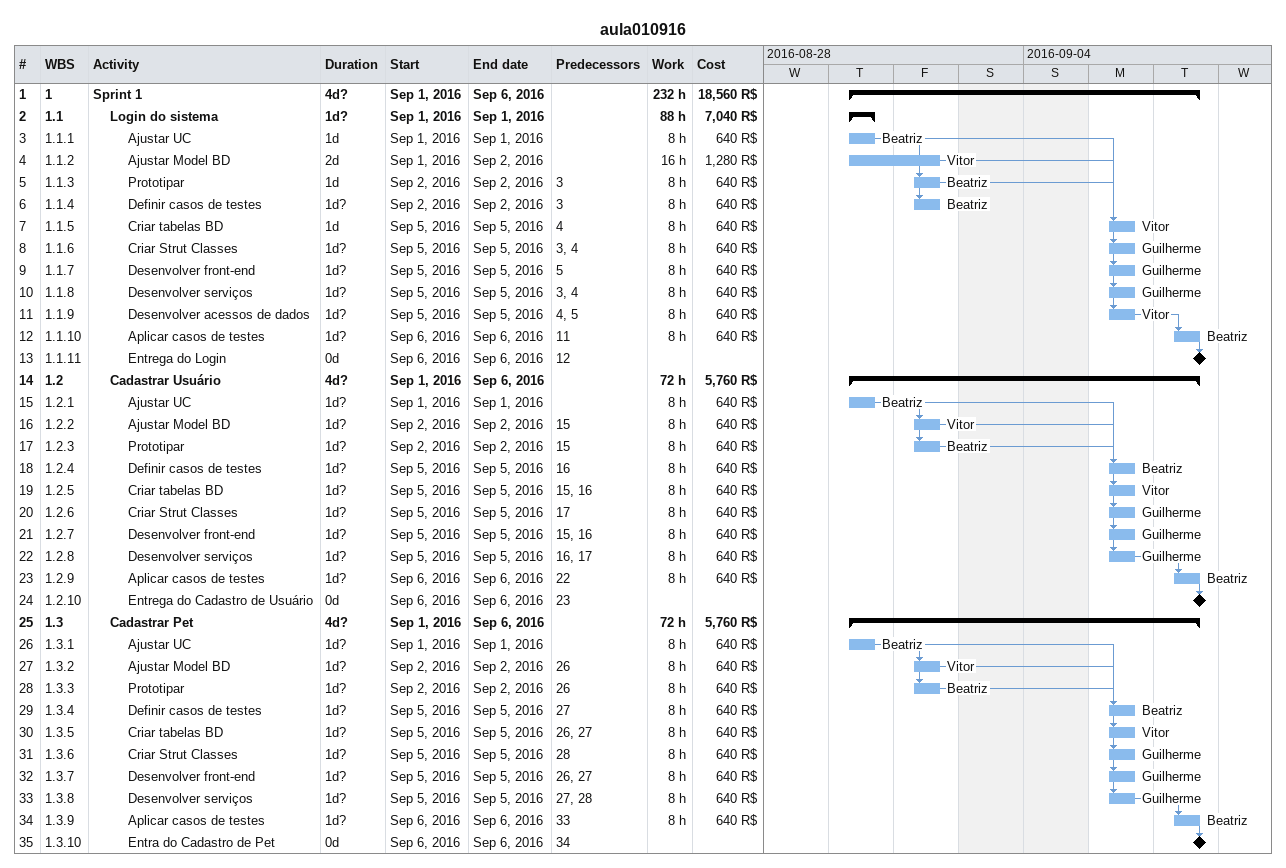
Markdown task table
aula010916

| ID | WBS | Task | Duration | Start | Finish | Predecessors | Resources | Work (h) | Cost (R$) |
|---|---|---|---|---|---|---|---|---|---|
| 1 | 1 | **Sprint 1** | 4d? | 2016-09-01 | 2016-09-06 |  |  | 232 | 18560 |
| 2 | 1.1 | **Login do sistema** | 1d? | 2016-09-01 | 2016-09-01 |  |  | 88 | 7040 |
| 3 | 1.1.1 | Ajustar UC | 1d | 2016-09-01 | 2016-09-01 |  | Beatriz | 8 | 640 |
| 4 | 1.1.2 | Ajustar Model BD | 2d | 2016-09-01 | 2016-09-02 |  | Vitor | 16 | 1280 |
| 5 | 1.1.3 | Prototipar | 1d | 2016-09-02 | 2016-09-02 | 3 | Beatriz | 8 | 640 |
| 6 | 1.1.4 | Definir casos de testes | 1d? | 2016-09-02 | 2016-09-02 | 3 | Beatriz | 8 | 640 |
| 7 | 1.1.5 | Criar tabelas BD | 1d | 2016-09-05 | 2016-09-05 | 4 | Vitor | 8 | 640 |
| 8 | 1.1.6 | Criar Strut Classes | 1d? | 2016-09-05 | 2016-09-05 | 3, 4 | Guilherme | 8 | 640 |
| 9 | 1.1.7 | Desenvolver front-end | 1d? | 2016-09-05 | 2016-09-05 | 5 | Guilherme | 8 | 640 |
| 10 | 1.1.8 | Desenvolver serviços | 1d? | 2016-09-05 | 2016-09-05 | 3, 4 | Guilherme | 8 | 640 |
| 11 | 1.1.9 | Desenvolver acessos de dados | 1d? | 2016-09-05 | 2016-09-05 | 4, 5 | Vitor | 8 | 640 |
| 12 | 1.1.10 | Aplicar casos de testes | 1d? | 2016-09-06 | 2016-09-06 | 11 | Beatriz | 8 | 640 |
| 13 | 1.1.11 | Entrega do Login | 0d | 2016-09-06 | 2016-09-06 | 12 |  |  |  |
| 14 | 1.2 | **Cadastrar Usuário** | 4d? | 2016-09-01 | 2016-09-06 |  |  | 72 | 5760 |
| 15 | 1.2.1 | Ajustar UC | 1d? | 2016-09-01 | 2016-09-01 |  | Beatriz | 8 | 640 |
| 16 | 1.2.2 | Ajustar Model BD | 1d? | 2016-09-02 | 2016-09-02 | 15 | Vitor | 8 | 640 |
| 17 | 1.2.3 | Prototipar | 1d? | 2016-09-02 | 2016-09-02 | 15 | Beatriz | 8 | 640 |
| 18 | 1.2.4 | Definir casos de testes | 1d? | 2016-09-05 | 2016-09-05 | 16 | Beatriz | 8 | 640 |
| 19 | 1.2.5 | Criar tabelas BD | 1d? | 2016-09-05 | 2016-09-05 | 15, 16 | Vitor | 8 | 640 |
| 20 | 1.2.6 | Criar Strut Classes | 1d? | 2016-09-05 | 2016-09-05 | 17 | Guilherme | 8 | 640 |
| 21 | 1.2.7 | Desenvolver front-end | 1d? | 2016-09-05 | 2016-09-05 | 15, 16 | Guilherme | 8 | 640 |
| 22 | 1.2.8 | Desenvolver serviços | 1d? | 2016-09-05 | 2016-09-05 | 16, 17 | Guilherme | 8 | 640 |
| 23 | 1.2.9 | Aplicar casos de testes | 1d? | 2016-09-06 | 2016-09-06 | 22 | Beatriz | 8 | 640 |
| 24 | 1.2.10 | Entrega do Cadastro de Usuário | 0d | 2016-09-06 | 2016-09-06 | 23 |  |  |  |
| 25 | 1.3 | **Cadastrar Pet** | 4d? | 2016-09-01 | 2016-09-06 |  |  | 72 | 5760 |
| 26 | 1.3.1 | Ajustar UC | 1d? | 2016-09-01 | 2016-09-01 |  | Beatriz | 8 | 640 |
| 27 | 1.3.2 | Ajustar Model BD | 1d? | 2016-09-02 | 2016-09-02 | 26 | Vitor | 8 | 640 |
| 28 | 1.3.3 | Prototipar | 1d? | 2016-09-02 | 2016-09-02 | 26 | Beatriz | 8 | 640 |
| 29 | 1.3.4 | Definir casos de testes | 1d? | 2016-09-05 | 2016-09-05 | 27 | Beatriz | 8 | 640 |
| 30 | 1.3.5 | Criar tabelas BD | 1d? | 2016-09-05 | 2016-09-05 | 26, 27 | Vitor | 8 | 640 |
| 31 | 1.3.6 | Criar Strut Classes | 1d? | 2016-09-05 | 2016-09-05 | 28 | Guilherme | 8 | 640 |
| 32 | 1.3.7 | Desenvolver front-end | 1d? | 2016-09-05 | 2016-09-05 | 26, 27 | Guilherme | 8 | 640 |
| 33 | 1.3.8 | Desenvolver serviços | 1d? | 2016-09-05 | 2016-09-05 | 27, 28 | Guilherme | 8 | 640 |
| 34 | 1.3.9 | Aplicar casos de testes | 1d? | 2016-09-06 | 2016-09-06 | 33 | Beatriz | 8 | 640 |
| 35 | 1.3.10 | Entra do Cadastro de Pet | 0d | 2016-09-06 | 2016-09-06 | 34 |  |  |  |
